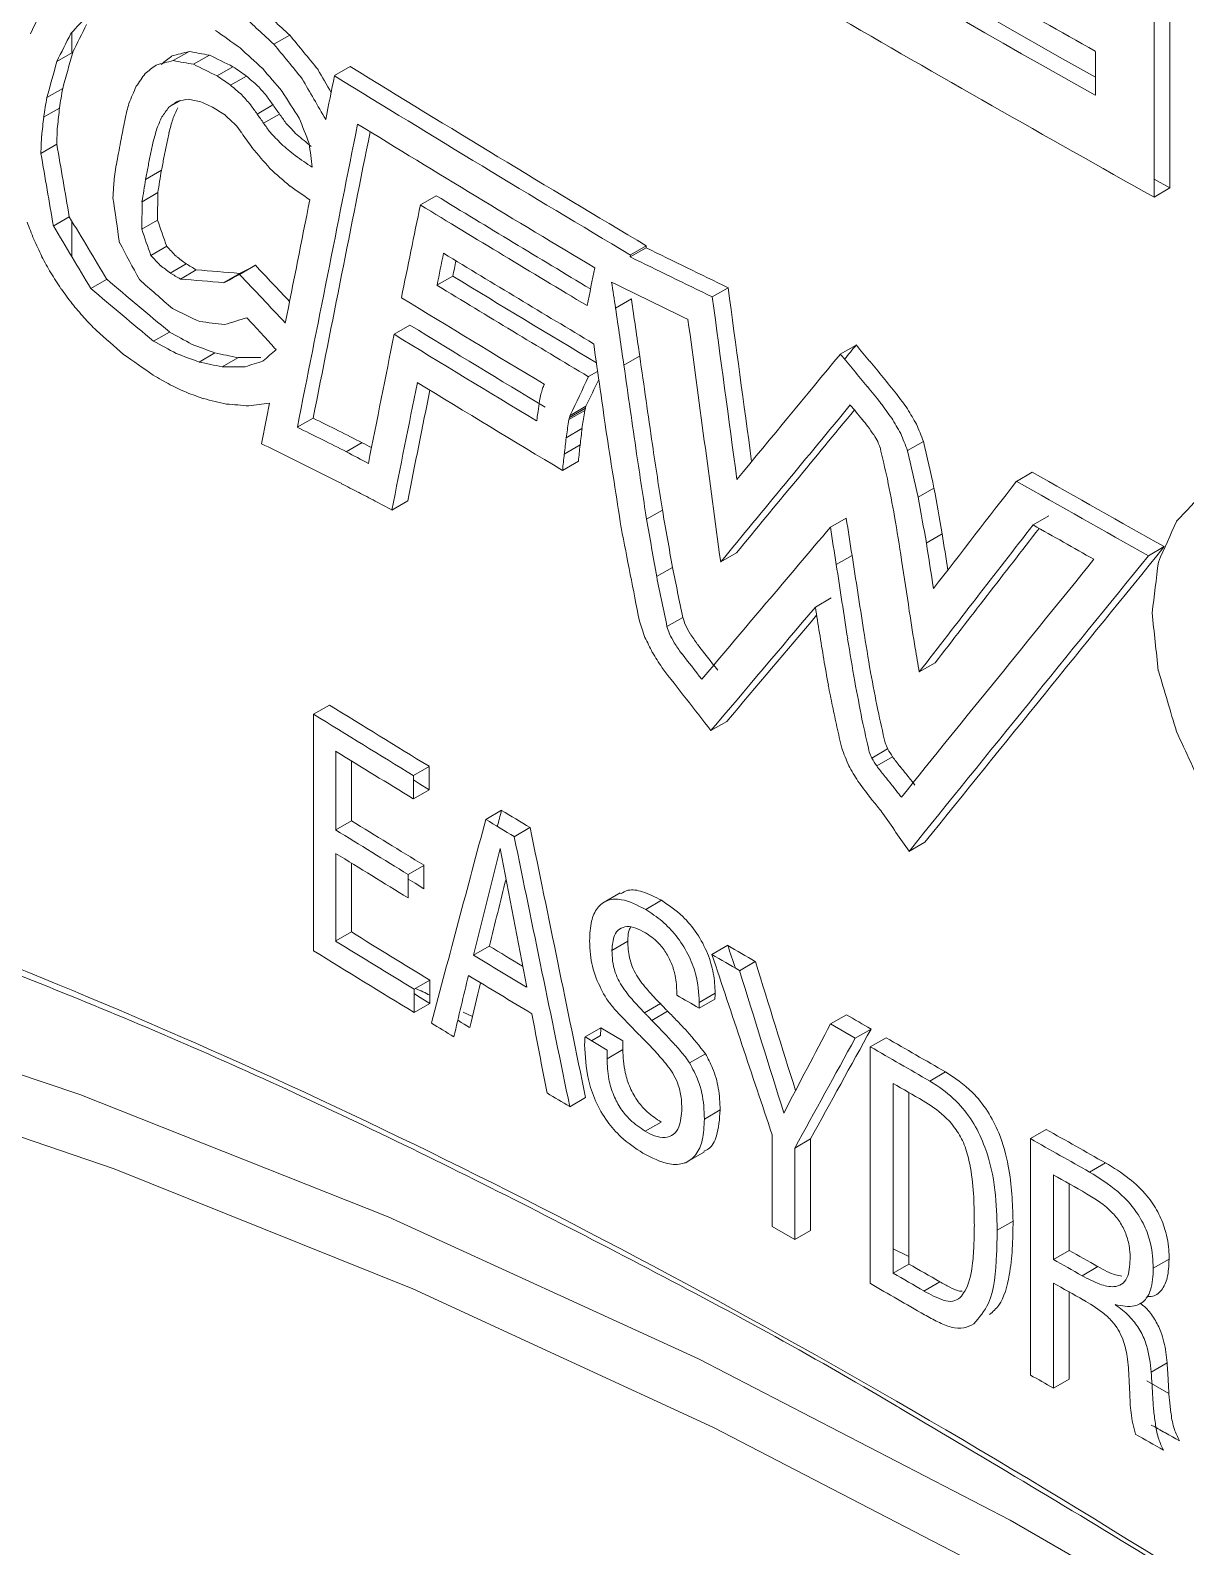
# Model space of a CAD drawing. Header units: millimetres. Extents: x -829 to 2887, y -460 to 1788.
# Drawn here: x 1922.31 to 1930.05, y 430.28 to 440.44 of the extents above; entities that cross this region are included whole.
import ezdxf

# ---------------------------------------------------------------- set-up
doc = ezdxf.new("R2010")
doc.units = ezdxf.units.MM

msp = doc.modelspace()

# ---------------------------------------------------------------- linework, layer by layer
at = {"color": 144, "linetype": 'Continuous', "lineweight": 0}
for p, q in [((1929.94, 442.19), (1929.94, 439.38)), ((1929.834, 439.319), (1929.834, 442.129)), ((1923.94, 440.342), (1924.046, 440.403)), ((1922.486, 440.227), (1922.592, 440.288)), ((1923.266, 440.233), (1923.372, 440.294)), ((1929.441, 440.294), (1929.441, 440.001)), ((1923.65, 440.068), (1923.756, 440.129)), ((1923.235, 439.92), (1923.312, 439.964)), ((1923.828, 439.875), (1923.934, 439.936)), ((1922.398, 439.854), (1922.504, 439.915)), ((1923.871, 439.814), (1923.977, 439.875)), ((1922.38, 439.61), (1922.486, 439.672)), ((1923.081, 439.437), (1923.187, 439.498)), ((1923.057, 439.287), (1923.163, 439.349)), ((1923.163, 439.349), (1923.161, 439.165)), ((1929.834, 439.319), (1929.94, 439.38)), ((1923.057, 439.287), (1923.055, 439.103)), ((1922.463, 439.125), (1922.57, 439.186)), ((1923.055, 439.103), (1923.161, 439.165)), ((1923.116, 438.928), (1923.222, 438.989)), ((1926.326, 438.918), (1926.432, 438.979)), ((1926.328, 438.931), (1926.326, 438.918)), ((1926.328, 438.931), (1926.434, 438.992)), ((1926.434, 438.992), (1926.432, 438.979)), ((1923.246, 438.81), (1923.352, 438.871)), ((1923.71, 438.8), (1923.816, 438.862)), ((1922.714, 438.706), (1922.82, 438.767)), ((1923.604, 438.746), (1923.71, 438.807)), ((1926.876, 438.65), (1926.982, 438.712)), ((1923.134, 438.354), (1923.24, 438.415)), ((1927.733, 438.267), (1927.839, 438.328)), ((1923.439, 438.214), (1923.545, 438.275)), ((1923.593, 438.182), (1923.699, 438.243)), ((1926.283, 438.192), (1926.389, 438.253)), ((1926.047, 438.116), (1926.108, 438.151)), ((1925.924, 437.857), (1926.03, 437.918)), ((1924.097, 437.777), (1924.203, 437.839)), ((1925.702, 437.838), (1925.7, 437.821)), ((1925.916, 437.829), (1925.913, 437.813)), ((1925.916, 437.829), (1926.022, 437.89)), ((1926.022, 437.89), (1926.019, 437.875)), ((1925.897, 437.707), (1926.003, 437.768)), ((1924.425, 437.613), (1924.531, 437.674)), ((1928.184, 437.621), (1928.29, 437.682)), ((1924.73, 437.223), (1924.836, 437.284)), ((1926.435, 437.162), (1926.542, 437.223)), ((1928.309, 437.002), (1928.415, 437.063)), ((1927.705, 436.858), (1927.812, 436.919)), ((1927.566, 436.573), (1927.672, 436.634)), ((1926.572, 436.443), (1926.678, 436.504)), ((1928.262, 436.139), (1928.368, 436.2)), ((1924.206, 435.855), (1924.312, 435.917)), ((1924.206, 435.855), (1924.206, 434.271)), ((1926.867, 435.746), (1926.973, 435.807)), ((1924.354, 435.08), (1924.354, 435.608)), ((1927.944, 435.561), (1928.05, 435.623)), ((1927.977, 435.509), (1928.083, 435.571)), ((1924.46, 435.543), (1924.46, 435.141)), ((1924.874, 435.445), (1924.98, 435.506)), ((1924.98, 435.506), (1924.98, 435.35)), ((1924.874, 435.289), (1924.874, 435.445)), ((1924.874, 435.289), (1924.98, 435.35)), ((1925.359, 435.15), (1925.465, 435.212)), ((1924.354, 435.08), (1924.46, 435.141)), ((1925.549, 435.035), (1925.655, 435.096)), ((1924.354, 434.337), (1924.354, 434.923)), ((1924.46, 434.858), (1924.46, 434.398)), ((1924.839, 434.782), (1924.945, 434.843)), ((1924.839, 434.625), (1924.839, 434.782)), ((1924.945, 434.843), (1924.945, 434.686)), ((1924.354, 434.337), (1924.46, 434.398)), ((1926.873, 434.246), (1926.979, 434.308)), ((1927.058, 434.137), (1927.164, 434.199)), ((1924.879, 434.014), (1924.985, 434.075)), ((1924.985, 434.075), (1924.985, 433.919)), ((1924.879, 433.858), (1924.879, 434.014)), ((1926.638, 433.99), (1926.638, 433.974)), ((1926.787, 433.886), (1926.893, 433.947)), ((1924.879, 433.858), (1924.985, 433.919)), ((1926.422, 433.855), (1926.528, 433.917)), ((1926.471, 433.805), (1926.577, 433.866)), ((1926.024, 433.694), (1926.13, 433.755)), ((1926.13, 433.755), (1926.277, 433.667)), ((1926.024, 433.694), (1926.171, 433.606)), ((1926.277, 433.667), (1926.277, 433.61)), ((1927.934, 433.627), (1928.04, 433.688)), ((1926.171, 433.548), (1926.277, 433.61)), ((1926.171, 433.548), (1926.171, 433.606)), ((1927.934, 433.627), (1927.934, 432.043)), ((1928.087, 432.111), (1928.087, 433.383)), ((1928.193, 433.321), (1928.193, 432.172)), ((1927.276, 433.038), (1927.276, 432.425)), ((1929.006, 433.014), (1929.112, 433.075)), ((1929.006, 433.014), (1929.006, 431.429)), ((1928.784, 432.4), (1928.89, 432.461)), ((1929.16, 432.203), (1929.266, 432.264)), ((1928.087, 432.111), (1928.193, 432.172)), ((1929.352, 432.094), (1929.458, 432.156)), ((1929.829, 432.145), (1929.935, 432.206)), ((1929.815, 431.45), (1929.921, 431.511)), ((1929.16, 431.342), (1929.266, 431.403))]:
    msp.add_line(p, q, dxfattribs=at)
at = {"color": 7, "linetype": 'Continuous', "lineweight": 15}
for p, q in [((1922.588, 440.286), (1922.588, 440.423)), ((1923.402, 440.208), (1923.508, 440.27)), ((1923.56, 440.13), (1923.666, 440.191)), ((1924.345, 440.132), (1924.451, 440.193)), ((1922.42, 439.985), (1922.526, 440.047)), ((1929.94, 439.38), (1929.834, 439.439)), ((1924.921, 439.266), (1925.027, 439.328)), ((1922.588, 438.916), (1922.588, 439.155)), ((1923.314, 438.77), (1923.42, 438.832)), ((1925.032, 438.729), (1925.138, 438.79)), ((1924.745, 438.4), (1924.851, 438.461)), ((1925.92, 437.843), (1926.026, 437.904)), ((1925.873, 437.488), (1925.979, 437.549)), ((1928.912, 437.415), (1929.018, 437.476)), ((1928.254, 437.309), (1928.36, 437.37)), ((1927.667, 437.107), (1927.773, 437.169)), ((1929.024, 437.123), (1929.13, 437.184)), ((1926.932, 436.875), (1927.038, 436.936)), ((1929.797, 436.917), (1929.903, 436.978)), ((1926.503, 436.777), (1926.609, 436.838)), ((1928.193, 434.937), (1928.299, 434.998)), ((1926.258, 434.658), (1926.152, 434.597)), ((1926.43, 434.547), (1926.536, 434.609)), ((1925.276, 434.242), (1925.382, 434.303)), ((1926.204, 434.274), (1926.31, 434.335)), ((1926.789, 433.925), (1926.895, 433.987)), ((1925.208, 433.861), (1925.269, 433.83)), ((1927.667, 433.782), (1927.774, 433.843)), ((1927.667, 433.782), (1927.833, 433.686)), ((1927.833, 433.686), (1927.939, 433.747)), ((1926.066, 433.669), (1926.127, 433.704)), ((1926.724, 433.52), (1926.83, 433.581)), ((1928.332, 433.398), (1928.438, 433.46)), ((1925.921, 433.227), (1926.027, 433.289)), ((1926.427, 433.063), (1926.533, 433.124)), ((1926.823, 433.144), (1926.929, 433.205)), ((1926.691, 432.848), (1926.823, 432.924)), ((1927.428, 432.95), (1927.534, 433.011)), ((1927.428, 432.337), (1927.428, 432.95)), ((1927.534, 433.011), (1927.534, 432.398)), ((1929.16, 432.203), (1929.16, 432.77)), ((1929.266, 432.71), (1929.266, 432.264)), ((1927.276, 432.425), (1927.428, 432.337)), ((1927.428, 432.337), (1927.534, 432.398)), ((1928.087, 432.276), (1928.193, 432.223)), ((1928.293, 431.992), (1928.399, 432.054)), ((1929.16, 431.342), (1929.16, 432.046)), ((1929.266, 431.986), (1929.266, 431.403)), ((1929.786, 431.39), (1929.934, 431.305))]:
    msp.add_line(p, q, dxfattribs=at)
at = {"color": 8, "linetype": 'Continuous', "lineweight": 15}
for p, q in [((1926.228, 438.575), (1926.334, 438.637)), ((1925.884, 437.598), (1925.991, 437.659)), ((1929.403, 432.789), (1929.509, 432.851))]:
    msp.add_line(p, q, dxfattribs=at)
at = {"color": 7, "linetype": 'Continuous', "lineweight": 15, "flags": 128}
for points in [[(1924.98, 435.35), (1924.915, 435.39), (1924.874, 435.415)], [(1918.576, 434.548), (1920.596, 433.996), (1922.641, 433.309), (1924.706, 432.489), (1926.784, 431.538), (1928.871, 430.457), (1930.96, 429.251), (1933.047, 427.923), (1935.125, 426.475), (1937.19, 424.912), (1939.235, 423.237), (1941.256, 421.457)], [(1940.902, 421.353), (1938.943, 423.066), (1936.961, 424.677), (1934.961, 426.183), (1932.948, 427.579), (1930.927, 428.863), (1928.904, 430.031), (1926.884, 431.079), (1924.871, 432.007), (1922.871, 432.81), (1920.889, 433.487), (1918.929, 434.036)], [(1924.985, 433.919), (1924.901, 433.97), (1924.879, 433.984)]]:
    msp.add_lwpolyline(points, dxfattribs=at)
at = {"color": 144, "linetype": 'Continuous', "lineweight": 0, "flags": 128}
for points in [[(1924.945, 434.686), (1924.885, 434.724), (1924.839, 434.751)], [(1925.251, 433.757), (1925.232, 433.768), (1925.214, 433.78), (1925.195, 433.791), (1925.176, 433.803), (1925.171, 433.805)], [(1929.943, 431.024), (1929.896, 431.049), (1929.873, 431.062)]]:
    msp.add_lwpolyline(points, dxfattribs=at)
at = {"color": 7, "linetype": 'Continuous', "lineweight": 15}
for centre, radius, start, end in [((2002.389, 569.684), 148.793, 238.89653, 240.64188), ((2002.453, 569.674), 148.71, 238.89636, 240.59578), ((2002.562, 569.516), 149.133, 238.89789, 240.81238), ((2004.39, 573.492), 152.836, 240.33362, 240.63378), ((2000.261, 563.245), 144.638, 238.34064, 239.25895), ((2000.262, 563.132), 144.434, 238.33973, 239.25933), ((2000.046, 562.662), 144.223, 238.4119, 239.14947), ((2000.506, 563.025), 144.907, 238.60881, 239.08612), ((2000.27, 562.752), 144.659, 238.6089, 239.12571), ((2000.656, 562.92), 145.405, 238.66161, 239.12879), ((2000.238, 562.112), 144.39, 238.65998, 239.10553), ((2000.076, 561.731), 144.283, 238.54924, 238.99355), ((2000.013, 561.24), 143.958, 238.52599, 238.94824), ((2000.04, 561.399), 144.216, 238.5266, 238.97048), ((2000.179, 561.399), 144.483, 238.59929, 239.05005), ((2003.539, 568.806), 151.105, 240.40428, 240.78921), ((2004.361, 570.136), 152.562, 240.40612, 240.78737), ((2003.136, 567.87), 150.291, 240.4539, 240.63233), ((1998.503, 555.903), 141.071, 238.27032, 238.58859), ((1999.534, 557.692), 143.243, 238.27273, 238.58618), ((1999.363, 557.256), 142.915, 238.34153, 238.58628), ((1998.673, 555.608), 141.599, 238.34123, 238.57191), ((1999.718, 557.199), 143.394, 238.34267, 238.57047), ((2001.212, 558.887), 146.249, 238.34446, 238.58599), ((1999.584, 556.19), 143.339, 238.27293, 238.58858), ((1998.915, 555.255), 142.059, 238.3409, 238.58955), ((1999.846, 557.244), 143.841, 238.77364, 238.93961), ((1977.117, 519.562), 99.728, 238.75076, 238.90077), ((1999.55, 556.594), 143.265, 238.75669, 238.95523), ((1995.431, 550.345), 134.723, 239.85465, 239.93592), ((2002.52, 562.574), 148.858, 239.97769, 240.15412), ((2003.093, 563.687), 150.214, 239.97717, 240.152), ((2004.796, 564.856), 153.451, 239.00293, 239.06915), ((2002.655, 562.765), 149.091, 240.44376, 240.61886), ((2005.329, 567.63), 154.748, 240.44827, 240.61698), ((1998.628, 554.492), 141.255, 240.04051, 240.13715), ((2004.34, 564.299), 152.498, 240.04408, 240.13359), ((2001.942, 560.107), 147.911, 239.97672, 240.1385)]:
    msp.add_arc(centre, radius, start, end, dxfattribs=at)
at = {"color": 144, "linetype": 'Continuous', "lineweight": 0}
for centre, radius, start, end in [((2015.003, 583.167), 172.939, 238.8191, 238.89288), ((2004.61, 566.083), 153.049, 238.8143, 238.89767), ((1998.673, 555.451), 141.599, 238.34123, 238.57191), ((1999.608, 557.734), 143.316, 239.50157, 239.58742), ((2009.086, 573.733), 161.806, 239.50647, 239.58251), ((2001.336, 560.257), 146.721, 239.39532, 239.46272), ((1993.771, 546.635), 132.155, 238.6393, 238.71594), ((1997.447, 553.716), 138.892, 240.0408, 240.13643), ((2002.583, 562.606), 149.159, 240.51149, 240.60959), ((2010.198, 575.409), 164.44, 240.5169, 240.59378), ((2001.965, 560.952), 147.908, 240.5126, 240.59807), ((2007.57, 570.719), 159.306, 240.51491, 240.59802), ((2005.671, 566.647), 155.439, 240.44788, 240.51308), ((2011.612, 577.173), 167.42, 240.75325, 240.82748), ((2002.003, 560.115), 147.948, 240.74836, 240.83236)]:
    msp.add_arc(centre, radius, start, end, dxfattribs=at)
at = {"color": 8, "linetype": 'Continuous', "lineweight": 15}
msp.add_arc((1965.284, 481.806), 68.985, 227.9003, 235.71209, dxfattribs=at)
at = {"color": 144, "linetype": 'Continuous', "lineweight": 0}
for centre, major_axis, ratio, start_param, end_param in [((2040.375, 516.418), (150.025, 222.79), 0.235483, 2.070648, 2.071728), ((2040.375, 511.117), (157.765, 134.161), 0.143363, 2.283149, 2.284279), ((2040.481, 515.957), (149.992, 223.109), 0.235564, 2.068568, 2.069444), ((2040.375, 515.896), (149.992, 223.109), 0.235564, 2.068568, 2.069444), ((2040.375, 500.411), (140.158, -105.316), 0.711541, 4.381241, 4.382989), ((2040.481, 500.472), (140.158, -105.316), 0.711541, 4.381241, 4.382989), ((2040.375, 506.367), (158.687, 68.782), 0.128646, 3.827222, 3.828297), ((2040.481, 508.883), (158.776, 107.522), 0.065704, 2.355796, 2.35647), ((2040.481, 506.428), (158.687, 68.782), 0.128646, 3.827222, 3.828297), ((2040.375, 501.4), (156.063, -43.528), 0.690795, 4.078494, 4.079873), ((2040.375, 508.822), (158.776, 107.522), 0.065704, 2.355796, 2.35647), ((2040.481, 498.526), (-114.614, 184.014), 0.598364, 1.515753, 1.516567), ((2040.375, 501.314), (157.245, -34.185), 0.675892, 4.033462, 4.034155), ((2040.481, 501.375), (157.245, -34.185), 0.675892, 4.033462, 4.034155), ((2040.481, 500.281), (146.565, -85.685), 0.717388, 4.285378, 4.28593), ((2040.375, 498.465), (-114.614, 184.014), 0.598364, 1.515753, 1.517211), ((2040.375, 522.796), (135.361, 398.774), 0.208868, 1.850334, 1.85046), ((2040.375, 505.682), (158.579, 62.743), 0.169054, 3.817494, 3.81815), ((2040.375, 503.991), (158.379, 37.22), 0.356514, 3.801351, 3.802138), ((2040.375, 502.813), (158.73, 16.186), 0.496797, 3.835109, 3.835827), ((2040.375, 500.22), (146.565, -85.685), 0.717388, 4.285378, 4.28593), ((2040.375, 499.082), (-128.812, 136.718), 0.680953, 1.373051, 1.373457), ((2040.481, 499.143), (-128.812, 136.718), 0.680953, 1.373051, 1.373457), ((2040.375, 498.79), (-120.28, 162.432), 0.639577, 1.461574, 1.462627), ((2040.375, 556.404), (120.597, 1015.206), 0.101968, 1.697958, 1.698082), ((2040.481, 556.466), (120.597, 1015.206), 0.101968, 1.697958, 1.698082), ((2040.375, 527.252), (130.63, 495.311), 0.182773, 1.796047, 1.796223), ((2040.375, 515.611), (146.639, 256.304), 0.239147, 2.00397, 2.004282), ((2040.375, 511.428), (155.601, 164.927), 0.196291, 2.19434, 2.194765), ((2040.481, 521.795), (135.651, 393.924), 0.210236, 1.852092, 1.852322), ((2040.481, 515.672), (146.639, 256.304), 0.239147, 2.00397, 2.004282), ((2040.375, 500.794), (155.641, -46.34), 0.694525, 4.091157, 4.091847), ((2040.481, 499.073), (-127.822, 139.5), 0.677086, 1.384416, 1.384813), ((2040.375, 652.192), (115.049, 2884.544), 0.038014, 1.646035, 1.646076), ((2040.481, 652.254), (115.049, 2884.544), 0.038014, 1.646035, 1.646076), ((2040.375, 529.795), (128.639, 550.27), 0.169621, 1.774564, 1.774789), ((2040.375, 521.734), (135.651, 393.924), 0.210236, 1.852092, 1.852322), ((2040.481, 527.431), (129.664, 520.565), 0.176554, 1.783819, 1.783982), ((2040.375, 498.804), (-128.737, 136.927), 0.680669, 1.372973, 1.373295), ((2040.375, 498.78), (-128.404, 137.86), 0.679386, 1.37686, 1.377181), ((2040.375, 499.011), (-127.822, 139.5), 0.677086, 1.384416, 1.384813), ((2040.375, 500.473), (150.698, -70.674), 0.714511, 4.213347, 4.214036), ((2040.481, 500.534), (150.698, -70.674), 0.714511, 4.213347, 4.214036), ((2040.481, 501.386), (157.722, -29.384), 0.666577, 4.014257, 4.015125), ((2040.375, 531.181), (127.716, 580.085), 0.163073, 1.764965, 1.765232), ((2040.375, 527.37), (129.664, 520.565), 0.176554, 1.783819, 1.783982), ((2040.481, 528.585), (128.765, 546.443), 0.170491, 1.774265, 1.774421), ((2040.375, 498.751), (-128.014, 138.957), 0.677853, 1.381333, 1.381653), ((2040.375, 501.324), (157.722, -29.384), 0.666577, 4.014257, 4.015125), ((2040.375, 474.996), (-105.597, 856.791), 0.138636, 1.594939, 1.595125), ((2040.375, 540.556), (123.386, 780.865), 0.128293, 1.720773, 1.720933), ((2040.375, 529.518), (128.059, 568.64), 0.165538, 1.766881, 1.767032), ((2040.375, 528.524), (128.765, 546.443), 0.170491, 1.774265, 1.774421), ((2040.481, 529.579), (128.059, 568.64), 0.165538, 1.766881, 1.767032), ((2040.375, 501.871), (158.851, -8.416), 0.609479, 3.923853, 3.924901), ((2040.375, 500.947), (157.073, -35.732), 0.678643, 4.043179, 4.044414), ((2040.375, 587.664), (116.811, 1788.466), 0.06026, 1.657721, 1.657774), ((2040.375, 501.612), (158.828, -9.458), 0.61305, 3.92773, 3.92896), ((2040.375, 470.205), (-104.778, 728.292), 0.16409, 1.589609, 1.590023), ((2040.375, 489.571), (-103.922, 279.719), 0.429896, 1.591365, 1.591781), ((2040.375, 495.073), (-117.562, 172.056), 0.621621, 1.473098, 1.475449), ((2040.481, 495.134), (-117.562, 172.056), 0.621621, 1.473098, 1.475449), ((2040.375, 492.131), (-107.394, 228.819), 0.512019, 1.562534, 1.563032), ((2040.375, 494.698), (-111.905, 197.21), 0.572277, 1.528696, 1.529937), ((2040.375, 493.983), (-113.438, 189.417), 0.587691, 1.510143, 1.510715), ((2040.375, 498.828), (150.951, -69.651), 0.71407, 4.200886, 4.201475), ((2040.481, 498.889), (150.951, -69.651), 0.71407, 4.200886, 4.201475), ((2040.481, 500.305), (158.61, -15.988), 0.633547, 3.946973, 3.947596), ((2040.375, 500.244), (158.61, -15.988), 0.633547, 3.946973, 3.947596), ((2040.481, 505.951), (158.921, 87.071), 0.022904, 3.874595, 3.875579), ((2040.375, 505.889), (158.921, 87.071), 0.022904, 3.874595, 3.875579), ((2040.481, 495.355), (-105.421, 827.162), 0.143791, 1.620993, 1.622405), ((2040.375, 496.482), (133.615, -123.499), 0.696872, 4.449202, 4.449897), ((2040.375, 495.293), (-105.421, 827.162), 0.143791, 1.620993, 1.622475), ((2040.375, 497.352), (144.431, -92.569), 0.716547, 4.308191, 4.308935), ((2040.375, 501.301), (158.745, 15.454), 0.500997, 3.83522, 3.836921), ((2040.375, 504.714), (158.744, 72.095), 0.107573, 3.838377, 3.839756), ((2040.375, 499.111), (151.242, -68.456), 0.713514, 4.200955, 4.201429), ((2040.375, 498.907), (157.315, -33.536), 0.674704, 4.022057, 4.023758), ((2040.481, 500.764), (158.86, 9.036), 0.535521, 3.852319, 3.853737), ((2040.375, 502.864), (158.361, 42.688), 0.315851, 3.800718, 3.802257), ((2040.375, 500.703), (158.86, 9.036), 0.535521, 3.852319, 3.853737), ((2040.481, 501.541), (158.565, 24.17), 0.447697, 3.816053, 3.817476), ((2040.375, 498.811), (147.166, -83.661), 0.717382, 4.276882, 4.277619), ((2040.375, 489.917), (-105.109, 777.58), 0.153314, 1.616444, 1.617236), ((2040.481, 502.895), (137.02, -114.149), 0.705501, 4.456043, 4.456848), ((2040.375, 501.48), (158.565, 24.17), 0.447697, 3.816053, 3.817476), ((2040.481, 503.192), (158.411, 51.433), 0.25038, 3.805925, 3.807357), ((2040.375, 504.433), (158.756, 72.83), 0.103011, 3.841251, 3.842367), ((2040.375, 506.696), (158.553, 116.083), 0.09473, 2.32355, 2.324351), ((2040.481, 491.35), (-105.067, 771.126), 0.154645, 1.618624, 1.619394), ((2040.375, 502.834), (137.02, -114.149), 0.705501, 4.456043, 4.456848), ((2040.481, 502.894), (136.661, -115.141), 0.704693, 4.461284, 4.462088), ((2040.375, 500.363), (158.892, 6.66), 0.54727, 3.859824, 3.860881), ((2040.375, 503.13), (158.411, 51.433), 0.25038, 3.805925, 3.807357), ((2040.375, 507.043), (148.387, 238.852), 0.238357, 2.007295, 2.008415), ((2040.375, 491.289), (-105.067, 771.126), 0.154645, 1.618624, 1.619394), ((2040.375, 502.833), (136.661, -115.141), 0.704693, 4.461284, 4.462088), ((2040.481, 502.892), (135.006, -119.695), 0.700655, 4.482157, 4.482953), ((2040.375, 500.813), (158.733, 16.027), 0.497716, 3.833604, 3.834637), ((2040.375, 501.251), (158.563, 24.283), 0.446958, 3.816505, 3.817538), ((2040.375, 514.479), (127.893, 574.116), 0.164352, 1.740912, 1.740992), ((2040.375, 508.236), (145.398, 269.048), 0.238548, 1.960649, 1.960759), ((2040.481, 507.104), (148.387, 238.852), 0.238357, 2.007639, 2.008415), ((2040.375, 502.831), (135.006, -119.695), 0.700655, 4.482157, 4.482953), ((2040.481, 502.894), (-127, 141.836), 0.673709, 1.430543, 1.431202), ((2040.375, 501.857), (158.399, 34.782), 0.374319, 3.80387, 3.805308), ((2040.375, 502.51), (158.367, 45.543), 0.294425, 3.802849, 3.804231), ((2040.375, 503.416), (158.539, 60.404), 0.185345, 3.8182, 3.819475), ((2040.375, 502.572), (136.564, -115.411), 0.704469, 4.462276, 4.462626), ((2040.375, 502.832), (-127, 141.836), 0.673709, 1.430543, 1.431202), ((2040.481, 502.924), (-112.825, 192.416), 0.581756, 1.567614, 1.568149), ((2040.481, 500.856), (158.796, 12.833), 0.515593, 3.85006, 3.851627), ((2040.375, 518.478), (123.576, 768.986), 0.129969, 1.696657, 1.696715), ((2040.375, 516.46), (124.055, 740.672), 0.134133, 1.699615, 1.699759), ((2040.481, 516.521), (124.055, 740.672), 0.134133, 1.699615, 1.699759), ((2040.375, 502.569), (135.352, -118.746), 0.701541, 4.47735, 4.477701), ((2040.375, 502.566), (133.464, -123.911), 0.696441, 4.499958, 4.500307), ((2040.375, 502.863), (-112.825, 192.416), 0.581756, 1.567614, 1.568149), ((2040.481, 503.041), (-103.676, 286.37), 0.420653, 1.646848, 1.647256), ((2040.375, 500.795), (158.796, 12.833), 0.515593, 3.85006, 3.851627), ((2040.375, 500.74), (158.822, 11.38), 0.523387, 3.855785, 3.857244), ((2040.481, 500.801), (158.822, 11.38), 0.523387, 3.855785, 3.857244), ((2040.375, 491.004), (-104.658, 711.327), 0.16815, 1.621013, 1.621884), ((2040.375, 502.557), (-126.14, 144.308), 0.670012, 1.438725, 1.439077), ((2040.375, 502.979), (-103.676, 286.37), 0.420653, 1.646848, 1.647256), ((2040.375, 491.939), (-104.766, 726.577), 0.164492, 1.621919, 1.622523), ((2040.481, 492), (-104.766, 726.577), 0.164492, 1.621919, 1.622523), ((2040.375, 502.539), (-103.506, 291.565), 0.41366, 1.646893, 1.647023), ((2040.375, 500.531), (158.812, 11.927), 0.520478, 3.853715, 3.855369), ((2040.375, 500.473), (158.84, 10.326), 0.528914, 3.860068, 3.861097), ((2040.375, 502.604), (-103.735, 589.777), 0.204164, 1.645561, 1.645991), ((2040.375, 500.441), (158.854, 9.394), 0.533703, 3.863915, 3.864945), ((2040.375, 500.429), (158.86, 9.024), 0.535582, 3.866082, 3.867113), ((2040.375, 502.71), (-104.593, 702.225), 0.170411, 1.638845, 1.639261), ((2040.375, 497.514), (146.093, 261.863), 0.238992, 1.933893, 1.934951), ((2040.375, 503.929), (-104.784, 729.191), 0.16388, 1.639138, 1.639558), ((2040.481, 503.99), (-104.784, 729.191), 0.16388, 1.639138, 1.639471), ((2040.481, 499.93), (-104.821, 734.554), 0.162639, 1.633455, 1.633796), ((2040.375, 502.774), (-104.925, 749.775), 0.159216, 1.636485, 1.636942), ((2040.375, 499.868), (-104.821, 734.554), 0.162639, 1.633455, 1.633796), ((2040.375, 499.876), (-104.799, 731.315), 0.163386, 1.633983, 1.634325), ((2040.481, 499.937), (-104.799, 731.315), 0.163386, 1.633983, 1.634325), ((2040.375, 496.692), (-102.74, 328.113), 0.369571, 1.638909, 1.639246), ((2040.481, 497.242), (-102.724, 329.455), 0.36811, 1.640718, 1.640866), ((2040.375, 498.737), (-104.701, 717.378), 0.16668, 1.633213, 1.633456), ((2040.375, 502.712), (-104.69, 715.742), 0.167075, 1.638912, 1.639262), ((2040.375, 497.181), (-102.724, 329.455), 0.36811, 1.640718, 1.640866), ((2040.375, 498.614), (-109.375, 212.765), 0.54197, 1.58465, 1.584937), ((2040.481, 498.675), (-109.375, 212.765), 0.54197, 1.58465, 1.584937), ((2040.481, 499.315), (-123.827, 151.153), 0.659157, 1.450674, 1.451113), ((2040.375, 498.85), (-104.473, 685.724), 0.174664, 1.635359, 1.635614), ((2040.481, 500.042), (-104.395, 675.09), 0.177517, 1.637699, 1.638121), ((2040.375, 498.103), (-107.712, 225.912), 0.517316, 1.597499, 1.597947), ((2040.375, 499.253), (-123.827, 151.153), 0.659157, 1.450674, 1.451113), ((2040.481, 499.524), (133.055, -125.029), 0.695248, 4.493853, 4.495078), ((2040.375, 499.981), (-104.395, 675.09), 0.177517, 1.637699, 1.638121), ((2040.375, 502.582), (-104.248, 655.5), 0.183017, 1.64295, 1.643193), ((2040.375, 498.758), (-117.578, 171.994), 0.62174, 1.509833, 1.510407), ((2040.375, 499.463), (133.055, -125.029), 0.695248, 4.493853, 4.495078), ((2040.375, 499.012), (-104.104, 636.674), 0.188625, 1.638695, 1.638972), ((2040.375, 499.192), (132.724, -125.935), 0.694258, 4.496468, 4.499429), ((2040.375, 500.111), (-103.701, 585.472), 0.205716, 1.643897, 1.64433), ((2040.481, 500.172), (-103.701, 585.472), 0.205716, 1.643897, 1.64433), ((2040.375, 507.387), (-102.448, 389.97), 0.311584, 1.672218, 1.673276), ((2040.375, 499.204), (-103.605, 573.413), 0.210187, 1.64312, 1.643365), ((2040.375, 499.315), (-103.287, 533.57), 0.226392, 1.645999, 1.646264), ((2040.481, 500.251), (-103.088, 508.066), 0.238091, 1.649408, 1.649845), ((2040.375, 500.189), (-103.088, 508.066), 0.238091, 1.649408, 1.649845), ((2040.481, 500.383), (-104.008, 277.613), 0.43289, 1.642219, 1.642367), ((2040.375, 499.881), (-103.725, 284.977), 0.422562, 1.642921, 1.643341), ((2040.375, 500.322), (-104.008, 277.613), 0.43289, 1.642219, 1.642367), ((2040.481, 500.428), (-130.267, 132.679), 0.686259, 1.395299, 1.395735), ((2040.375, 500.046), (-113.6, 188.642), 0.589224, 1.558099, 1.558648), ((2040.375, 500.367), (-130.267, 132.679), 0.686259, 1.395299, 1.395735), ((2040.481, 500.426), (134.321, -121.569), 0.698838, 4.491262, 4.491816), ((2040.375, 500.096), (-128.379, 137.93), 0.679289, 1.414607, 1.415289), ((2040.375, 500.365), (134.321, -121.569), 0.698838, 4.491262, 4.491816), ((2040.375, 500.368), (132.065, -127.738), 0.692228, 4.517844, 4.518185), ((2040.481, 500.43), (132.065, -127.738), 0.692228, 4.517844, 4.518185), ((2040.375, 500.102), (134.653, -120.662), 0.699729, 4.486472, 4.486743), ((2040.375, 500.102), (133.85, -122.857), 0.697537, 4.496177, 4.496448), ((2040.375, 500.379), (-127.1, 141.549), 0.67413, 1.430586, 1.43072), ((2040.375, 500.102), (132.355, -126.943), 0.693133, 4.513662, 4.513932), ((2040.375, 510.489), (131.738, 469.108), 0.189529, 1.787292, 1.788178), ((2040.481, 510.55), (131.738, 469.108), 0.189529, 1.787529, 1.788178)]:
    msp.add_ellipse(centre, major_axis=major_axis, ratio=ratio, start_param=start_param, end_param=end_param, dxfattribs=at)
at = {"color": 7, "linetype": 'Continuous', "lineweight": 15}
for centre, major_axis, ratio, start_param, end_param in [((2040.481, 501.665), (155.868, -44.853), 0.692594, 4.085041, 4.086977), ((2040.375, 502.258), (158.791, -10.878), 0.617783, 3.928922, 3.930452), ((2040.375, 501.604), (155.868, -44.853), 0.692594, 4.085041, 4.086977), ((2040.481, 524.771), (135.521, 396.084), 0.209626, 1.856786, 1.857409), ((2040.375, 504.344), (158.368, 38.982), 0.343501, 3.799649, 3.800919), ((2040.481, 504.405), (158.368, 38.982), 0.343501, 3.799649, 3.800919), ((2040.481, 502.968), (158.785, 13.418), 0.512392, 3.841996, 3.843461), ((2040.375, 524.71), (135.521, 396.084), 0.209626, 1.856786, 1.857409), ((2040.375, 511.934), (155.504, 166.081), 0.197713, 2.192831, 2.193393), ((2040.375, 502.906), (158.785, 13.418), 0.512392, 3.841996, 3.843461), ((2040.375, 502.054), (158.857, -8.091), 0.608346, 3.917707, 3.918542), ((2040.481, 502.115), (158.857, -8.091), 0.608346, 3.917707, 3.918542), ((2040.375, 500.371), (143.709, -94.803), 0.715991, 4.330802, 4.332029), ((2040.375, 523.062), (128.592, 551.707), 0.169296, 1.761006, 1.761544), ((2040.481, 537.301), (126.101, 641.044), 0.150908, 1.752706, 1.752913), ((2040.375, 516.651), (145.711, 265.804), 0.238781, 1.990697, 1.991147), ((2040.375, 537.24), (126.101, 641.044), 0.150908, 1.752706, 1.752913), ((2040.375, 508.03), (158.893, 99.866), 0.035928, 2.376326, 2.376891), ((2040.481, 499.11), (-128.35, 138.012), 0.679176, 1.378401, 1.378802), ((2040.375, 502.106), (158.933, -0.232), 0.578257, 3.887287, 3.888086), ((2040.375, 499.049), (-128.35, 138.012), 0.679176, 1.378401, 1.378802), ((2040.375, 495.155), (-104.124, 274.882), 0.436824, 1.606649, 1.607269), ((2040.375, 521.953), (128.598, 551.533), 0.169335, 1.759638, 1.763358), ((2040.481, 522.014), (128.598, 551.533), 0.169335, 1.759844, 1.763358), ((2040.481, 472.853), (-103.973, 619.902), 0.193911, 1.591807, 1.592591), ((2040.375, 499.725), (143.15, -96.51), 0.715474, 4.338334, 4.339446), ((2040.375, 472.791), (-103.973, 619.902), 0.193911, 1.591807, 1.592591), ((2040.375, 534.158), (125.397, 672.029), 0.145307, 1.739269, 1.739494), ((2040.481, 534.219), (125.397, 672.029), 0.145307, 1.739269, 1.739494), ((2040.375, 523.058), (128.596, 551.586), 0.169323, 1.762572, 1.764083), ((2040.375, 518.975), (128.995, 539.572), 0.17207, 1.760051, 1.761214), ((2040.481, 490.283), (-103.061, 308.899), 0.391679, 1.60569, 1.606262), ((2040.375, 490.222), (-103.061, 308.899), 0.391679, 1.60569, 1.606262), ((2040.375, 517.889), (128.999, 539.473), 0.172093, 1.758665, 1.759067), ((2040.375, 502.092), (158.934, -0.007), 0.577316, 3.900724, 3.90987), ((2040.375, 502.993), (158.822, 11.373), 0.523425, 3.87459, 3.879546), ((2040.481, 503.055), (158.822, 11.373), 0.523425, 3.87459, 3.879546), ((2040.375, 495.382), (-122.368, 155.655), 0.651569, 1.426811, 1.427449), ((2040.375, 501.006), (158.916, 4.273), 0.558513, 3.868803, 3.86943), ((2040.481, 501.068), (158.916, 4.273), 0.558513, 3.868803, 3.86943), ((2040.481, 503.376), (158.366, 45.422), 0.295336, 3.799941, 3.802638), ((2040.481, 499.327), (150.198, -72.651), 0.715272, 4.221212, 4.223328), ((2040.481, 517.95), (128.999, 539.473), 0.172093, 1.758874, 1.759067), ((2040.375, 513.164), (128.434, 556.636), 0.168188, 1.743396, 1.743855), ((2040.481, 499.385), (157.832, -28.135), 0.663952, 3.996661, 4.000578), ((2040.375, 499.462), (157.172, -34.85), 0.67709, 4.030906, 4.032974), ((2040.375, 503.314), (158.366, 45.422), 0.295336, 3.799941, 3.802638), ((2040.375, 499.266), (150.198, -72.651), 0.715272, 4.221212, 4.224045), ((2040.375, 502.764), (158.822, 11.384), 0.523369, 3.873437, 3.878053), ((2040.375, 491.79), (-104.853, 739.284), 0.16156, 1.619675, 1.61991), ((2040.375, 499.323), (157.832, -28.135), 0.663952, 3.996661, 4.000578), ((2040.481, 491.48), (-105.011, 762.651), 0.156428, 1.618589, 1.619093), ((2040.375, 498.065), (152.143, -64.607), 0.711415, 4.171796, 4.172585), ((2040.375, 491.419), (-105.011, 762.651), 0.156428, 1.618589, 1.619093), ((2040.375, 498.931), (148.911, -77.51), 0.716642, 4.24608, 4.246686), ((2040.375, 493.935), (-105.421, 827.192), 0.143786, 1.619529, 1.621498), ((2040.375, 519.297), (128.624, 550.722), 0.169518, 1.757677, 1.759264), ((2040.481, 503.518), (156.896, 148.1), 0.171268, 2.198218, 2.198916), ((2040.375, 499.744), (158.853, -8.327), 0.609169, 3.912825, 3.914679), ((2040.375, 502.227), (158.381, 36.916), 0.358749, 3.802188, 3.803616), ((2040.481, 502.288), (158.381, 36.916), 0.358749, 3.802188, 3.803616), ((2040.375, 503.457), (156.896, 148.1), 0.171268, 2.198218, 2.204414), ((2040.375, 518.196), (128.624, 550.747), 0.169513, 1.756241, 1.757807), ((2040.481, 518.257), (128.624, 550.747), 0.169513, 1.756447, 1.757807), ((2040.375, 510.909), (135.308, 399.661), 0.208617, 1.824207, 1.824301), ((2040.375, 523.056), (128.598, 551.525), 0.169337, 1.765089, 1.765588), ((2040.375, 517.787), (124.149, 735.417), 0.134933, 1.702312, 1.702409), ((2040.481, 511.203), (132.29, 457.017), 0.192743, 1.78736, 1.787392), ((2040.481, 509.471), (137.539, 364.576), 0.218453, 1.849892, 1.849931), ((2040.375, 503.036), (156.897, 148.097), 0.171263, 2.197633, 2.205398), ((2040.375, 511.142), (132.29, 457.017), 0.192743, 1.78736, 1.787392), ((2040.375, 509.41), (137.539, 364.576), 0.218453, 1.849892, 1.849931), ((2040.481, 503.097), (156.897, 148.097), 0.171263, 2.198331, 2.205398), ((2040.375, 520.681), (121.078, 964.467), 0.106749, 1.670327, 1.67044), ((2040.481, 520.743), (121.078, 964.467), 0.106749, 1.670327, 1.67044), ((2040.375, 502.546), (-113.043, 191.332), 0.583901, 1.564595, 1.564835), ((2040.375, 500.588), (158.785, 13.383), 0.512584, 3.8463, 3.847954), ((2040.375, 500.68), (158.85, 9.681), 0.53224, 3.862304, 3.863656), ((2040.481, 500.741), (158.85, 9.681), 0.53224, 3.862304, 3.862875), ((2040.375, 522.949), (120.022, 1084.057), 0.096107, 1.660247, 1.660348), ((2040.481, 523.01), (120.022, 1084.057), 0.096107, 1.660247, 1.660348), ((2040.375, 502.552), (-102.925, 486.234), 0.249066, 1.651827, 1.652269), ((2040.375, 503.348), (-103.044, 502.248), 0.240923, 1.65249, 1.653115), ((2040.481, 503.409), (-103.044, 502.248), 0.240923, 1.65249, 1.653115), ((2040.375, 500.575), (158.791, 13.069), 0.514303, 3.848825, 3.850478), ((2040.375, 501.102), (156.253, 156.84), 0.185314, 2.16413, 2.169045), ((2040.375, 503.642), (-104.034, 627.664), 0.191429, 1.644904, 1.645396), ((2040.481, 503.703), (-104.034, 627.664), 0.191429, 1.644904, 1.645396), ((2040.375, 499.924), (157.794, 133.634), 0.14216, 2.217132, 2.218805), ((2040.481, 493.316), (-104.072, 632.562), 0.189895, 1.628312, 1.628924), ((2040.375, 493.2), (-103.578, 570.037), 0.211472, 1.630882, 1.631985), ((2040.375, 493.254), (-104.072, 632.562), 0.189895, 1.628312, 1.628924), ((2040.375, 502.368), (157.099, 145.128), 0.165921, 2.206996, 2.214712), ((2040.375, 499.891), (-104.761, 725.845), 0.164664, 1.633615, 1.633961), ((2040.481, 499.952), (-104.761, 725.845), 0.164664, 1.633615, 1.633961), ((2040.375, 500.666), (156.253, 156.843), 0.185319, 2.163137, 2.169877), ((2040.481, 500.727), (156.253, 156.843), 0.185319, 2.163714, 2.169877), ((2040.375, 499.991), (156.674, 151.228), 0.176574, 2.174653, 2.186049), ((2040.375, 499.565), (156.674, 151.228), 0.176575, 2.171446, 2.185592), ((2040.481, 499.626), (156.674, 151.228), 0.176575, 2.171446, 2.185592), ((2040.481, 494.564), (-103.332, 539.293), 0.223918, 1.635066, 1.635688), ((2040.375, 486.518), (121.501, 924.135), 0.110868, 1.63911, 1.639479), ((2040.375, 494.503), (-103.332, 539.293), 0.223918, 1.635066, 1.635688), ((2040.375, 501.952), (157.098, 145.142), 0.165947, 2.207856, 2.214122), ((2040.481, 502.013), (157.098, 145.142), 0.165947, 2.208728, 2.214122), ((2040.375, 518.383), (-106.591, 1053.64), 0.111889, 1.637233, 1.637602), ((2040.375, 499.41), (-102.998, 496.075), 0.244001, 1.648655, 1.648942), ((2040.375, 504.978), (-105.38, 252.187), 0.471772, 1.648889, 1.650562), ((2040.375, 500.363), (-116.966, 174.324), 0.617271, 1.528715, 1.529008), ((2040.481, 500.424), (-116.966, 174.324), 0.617271, 1.528715, 1.529008), ((2040.481, 509.821), (134.407, 415.423), 0.204182, 1.816943, 1.817207), ((2040.375, 500.107), (-121.858, 157.269), 0.648771, 1.482711, 1.48426), ((2040.375, 509.76), (134.407, 415.423), 0.204182, 1.816943, 1.820272), ((2040.481, 488.223), (-103.318, 537.45), 0.224709, 1.626545, 1.629923), ((2040.375, 509.898), (132.844, 445.419), 0.195879, 1.797912, 1.799537), ((2040.375, 486.757), (-103.619, 575.184), 0.209518, 1.623186, 1.624809), ((2040.375, 488.162), (-103.318, 537.45), 0.224709, 1.626545, 1.629923), ((2040.481, 509.959), (132.844, 445.419), 0.195879, 1.798519, 1.799537), ((2040.375, 495.785), (-102.634, 337.629), 0.359422, 1.644163, 1.647781), ((2040.481, 495.846), (-102.634, 337.629), 0.359422, 1.644163, 1.644624), ((2040.481, 496.083), (-102.475, 362.686), 0.33496, 1.647132, 1.649541), ((2040.375, 496.022), (-102.475, 362.686), 0.33496, 1.647132, 1.649788), ((2040.375, 486.754), (-103.62, 575.35), 0.209456, 1.625109, 1.626034), ((2040.375, 499.277), (150.237, 220.718), 0.23493, 2.026741, 2.029539), ((2040.481, 498.912), (151.246, 210.825), 0.231624, 2.04531, 2.048927), ((2040.375, 498.851), (151.246, 210.825), 0.231624, 2.04531, 2.048927)]:
    msp.add_ellipse(centre, major_axis=major_axis, ratio=ratio, start_param=start_param, end_param=end_param, dxfattribs=at)
for points, knots in [([(1926.261, 434.652), (1926.278, 434.662), (1926.318, 434.686), (1926.416, 434.671), (1926.493, 434.631), (1926.536, 434.609)], [0, 0, 0, 0, 0.230379, 0.573028, 1, 1, 1, 1]), ([(1926.43, 434.547), (1926.375, 434.576), (1926.284, 434.622), (1926.173, 434.616), (1926.103, 434.564), (1926.06, 434.468), (1926.056, 434.384), (1926.054, 434.338)], [0, 0, 0, 0, 0.273445, 0.450223, 0.62741, 0.801125, 1, 1, 1, 1]), ([(1926.789, 433.925), (1926.785, 433.988), (1926.779, 434.092), (1926.716, 434.251), (1926.637, 434.374), (1926.537, 434.477), (1926.467, 434.523), (1926.43, 434.547)], [0, 0, 0, 0, 0.270808, 0.448455, 0.626236, 0.804099, 1, 1, 1, 1]), ([(1926.536, 434.609), (1926.584, 434.576), (1926.668, 434.52), (1926.776, 434.391), (1926.848, 434.256), (1926.889, 434.115), (1926.893, 434.031), (1926.895, 433.987)], [0, 0, 0, 0, 0.253394, 0.440894, 0.628724, 0.805707, 1, 1, 1, 1]), ([(1926.204, 434.274), (1926.207, 434.31), (1926.211, 434.37), (1926.252, 434.421), (1926.303, 434.437), (1926.363, 434.427), (1926.406, 434.404), (1926.428, 434.392)], [0, 0, 0, 0, 0.274263, 0.454625, 0.634828, 0.815632, 1, 1, 1, 1]), ([(1926.328, 434.429), (1926.324, 434.42), (1926.311, 434.395), (1926.311, 434.359), (1926.31, 434.335)], [0, 0, 0, 0, 0.341426, 1, 1, 1, 1]), ([(1926.428, 434.392), (1926.457, 434.372), (1926.506, 434.339), (1926.567, 434.262), (1926.606, 434.184), (1926.634, 434.09), (1926.637, 434.028), (1926.638, 433.99)], [0, 0, 0, 0, 0.242848, 0.406944, 0.571204, 0.742794, 1, 1, 1, 1]), ([(1926.054, 434.338), (1926.055, 434.308), (1926.058, 434.229), (1926.089, 434.092), (1926.142, 433.995), (1926.167, 433.949)], [0, 0, 0, 0, 0.252171, 0.647998, 1, 1, 1, 1]), ([(1926.422, 433.855), (1926.394, 433.885), (1926.338, 433.944), (1926.266, 434.034), (1926.223, 434.126), (1926.206, 434.204), (1926.205, 434.25), (1926.204, 434.274)], [0, 0, 0, 0, 0.253192, 0.507968, 0.673372, 0.837512, 1, 1, 1, 1]), ([(1926.31, 434.335), (1926.311, 434.299), (1926.313, 434.263), (1926.326, 434.205), (1926.332, 434.185), (1926.348, 434.146), (1926.358, 434.126), (1926.391, 434.071), (1926.418, 434.038), (1926.472, 433.975), (1926.5, 433.946), (1926.528, 433.917)], [0, 0, 0, 0, 0.25, 0.25, 0.375, 0.375, 0.5, 0.5, 0.75, 0.75, 1, 1, 1, 1]), ([(1924.887, 434.019), (1924.904, 434.012), (1924.936, 433.999), (1924.969, 433.981), (1924.985, 433.973)], [0, 0, 0, 0, 0.534738, 1, 1, 1, 1]), ([(1926.895, 433.987), (1926.895, 433.983), (1926.895, 433.977), (1926.894, 433.964), (1926.893, 433.954), (1926.893, 433.947)], [0, 0, 0, 0, 0.250325, 0.500329, 1, 1, 1, 1]), ([(1926.577, 433.866), (1926.599, 433.844), (1926.643, 433.799), (1926.73, 433.708), (1926.79, 433.632), (1926.83, 433.581)], [0, 0, 0, 0, 0.251062, 0.50217, 1, 1, 1, 1]), ([(1926.787, 433.886), (1926.787, 433.889), (1926.787, 433.896), (1926.788, 433.909), (1926.789, 433.919), (1926.789, 433.925)], [0, 0, 0, 0, 0.250053, 0.50036, 1, 1, 1, 1]), ([(1926.127, 433.704), (1926.127, 433.708), (1926.127, 433.717), (1926.129, 433.734), (1926.129, 433.747), (1926.13, 433.755)], [0, 0, 0, 0, 0.250203, 0.500431, 1, 1, 1, 1]), ([(1926.724, 433.52), (1926.706, 433.547), (1926.686, 433.573), (1926.644, 433.622), (1926.623, 433.645), (1926.558, 433.715), (1926.515, 433.76), (1926.471, 433.805)], [0, 0, 0, 0, 0.25, 0.25, 0.5, 0.5, 1, 1, 1, 1]), ([(1926.024, 433.694), (1926.023, 433.69), (1926.023, 433.681), (1926.022, 433.664), (1926.021, 433.651), (1926.021, 433.642)], [0, 0, 0, 0, 0.250203, 0.500431, 1, 1, 1, 1]), ([(1926.021, 433.642), (1926.025, 433.567), (1926.03, 433.446), (1926.089, 433.264), (1926.167, 433.128), (1926.278, 433.004), (1926.361, 432.949), (1926.411, 432.916)], [0, 0, 0, 0, 0.285408, 0.453039, 0.621873, 0.774086, 1, 1, 1, 1]), ([(1926.461, 433.632), (1926.489, 433.602), (1926.544, 433.542), (1926.613, 433.455), (1926.655, 433.361), (1926.67, 433.284), (1926.671, 433.235), (1926.672, 433.215)], [0, 0, 0, 0, 0.253001, 0.507322, 0.650693, 0.857831, 1, 1, 1, 1]), ([(1926.427, 433.063), (1926.392, 433.086), (1926.335, 433.124), (1926.261, 433.211), (1926.21, 433.307), (1926.176, 433.425), (1926.173, 433.504), (1926.171, 433.548)], [0, 0, 0, 0, 0.234201, 0.392736, 0.551842, 0.745105, 1, 1, 1, 1]), ([(1926.277, 433.61), (1926.279, 433.559), (1926.283, 433.478), (1926.322, 433.354), (1926.375, 433.261), (1926.448, 433.18), (1926.502, 433.145), (1926.533, 433.124)], [0, 0, 0, 0, 0.286283, 0.460079, 0.635293, 0.786957, 1, 1, 1, 1]), ([(1926.83, 433.581), (1926.847, 433.549), (1926.887, 433.474), (1926.923, 433.342), (1926.927, 433.253), (1926.929, 433.205)], [0, 0, 0, 0, 0.252865, 0.596224, 1, 1, 1, 1]), ([(1926.823, 433.144), (1926.822, 433.174), (1926.82, 433.255), (1926.794, 433.387), (1926.744, 433.481), (1926.724, 433.52)], [0, 0, 0, 0, 0.251959, 0.697676, 1, 1, 1, 1]), ([(1928.438, 433.46), (1928.499, 433.419), (1928.6, 433.353), (1928.723, 433.2), (1928.811, 433.028), (1928.88, 432.769), (1928.886, 432.581), (1928.89, 432.461)], [0, 0, 0, 0, 0.204053, 0.334068, 0.464173, 0.657917, 1, 1, 1, 1]), ([(1928.784, 432.4), (1928.782, 432.488), (1928.777, 432.664), (1928.726, 432.911), (1928.633, 433.115), (1928.52, 433.263), (1928.413, 433.349), (1928.348, 433.389), (1928.332, 433.398)], [0, 0, 0, 0, 0.252112, 0.506519, 0.64307, 0.780376, 0.945772, 1, 1, 1, 1]), ([(1928.288, 433.267), (1928.335, 433.237), (1928.41, 433.189), (1928.503, 433.087), (1928.565, 432.982), (1928.623, 432.769), (1928.63, 432.589), (1928.63, 432.45), (1928.631, 432.434)], [0, 0, 0, 0, 0.188227, 0.293363, 0.399384, 0.522305, 0.944144, 1, 1, 1, 1]), ([(1926.411, 432.916), (1926.471, 432.885), (1926.571, 432.834), (1926.694, 432.841), (1926.771, 432.899), (1926.816, 433.004), (1926.82, 433.096), (1926.823, 433.144)], [0, 0, 0, 0, 0.275648, 0.453658, 0.632108, 0.804559, 1, 1, 1, 1]), ([(1926.672, 433.215), (1926.669, 433.171), (1926.664, 433.099), (1926.618, 433.036), (1926.56, 433.015), (1926.493, 433.027), (1926.448, 433.051), (1926.427, 433.063)], [0, 0, 0, 0, 0.291651, 0.475378, 0.659592, 0.842155, 1, 1, 1, 1]), ([(1926.929, 433.205), (1926.924, 433.144), (1926.917, 433.041), (1926.87, 432.95), (1926.83, 432.934), (1926.82, 432.93)], [0, 0, 0, 0, 0.510669, 0.868826, 1, 1, 1, 1]), ([(1929.509, 432.851), (1929.562, 432.818), (1929.658, 432.76), (1929.78, 432.645), (1929.864, 432.524), (1929.917, 432.39), (1929.934, 432.284), (1929.935, 432.221), (1929.935, 432.206)], [0, 0, 0, 0, 0.2522865, 0.4517794, 0.5966707, 0.7417348, 0.9386469, 1, 1, 1, 1]), ([(1929.829, 432.145), (1929.826, 432.199), (1929.822, 432.291), (1929.772, 432.433), (1929.696, 432.557), (1929.569, 432.687), (1929.466, 432.75), (1929.403, 432.789)], [0, 0, 0, 0, 0.217102, 0.3669, 0.517412, 0.701455, 1, 1, 1, 1]), ([(1929.382, 432.644), (1929.442, 432.608), (1929.524, 432.558), (1929.613, 432.448), (1929.654, 432.362), (1929.672, 432.279), (1929.674, 432.227), (1929.674, 432.205)], [0, 0, 0, 0, 0.405662, 0.550566, 0.695831, 0.869042, 1, 1, 1, 1]), ([(1928.631, 432.434), (1928.63, 432.388), (1928.629, 432.294), (1928.618, 432.139), (1928.59, 432.015), (1928.546, 431.962), (1928.536, 431.949)], [0, 0, 0, 0, 0.251336, 0.502767, 0.875777, 1, 1, 1, 1]), ([(1929.674, 432.205), (1929.671, 432.16), (1929.667, 432.089), (1929.619, 432.033), (1929.557, 432.015), (1929.464, 432.036), (1929.392, 432.074), (1929.352, 432.094)], [0, 0, 0, 0, 0.260256, 0.398502, 0.536757, 0.747736, 1, 1, 1, 1]), ([(1929.458, 432.156), (1929.498, 432.133), (1929.554, 432.102), (1929.605, 432.094), (1929.619, 432.092)], [0, 0, 0, 0, 0.7249451, 1, 1, 1, 1]), ([(1928.399, 432.054), (1928.422, 432.042), (1928.466, 432.018), (1928.518, 431.993), (1928.544, 431.991), (1928.55, 431.991)], [0, 0, 0, 0, 0.437438, 0.874889, 1, 1, 1, 1]), ([(1928.536, 431.949), (1928.52, 431.938), (1928.489, 431.917), (1928.402, 431.933), (1928.337, 431.969), (1928.293, 431.992)], [0, 0, 0, 0, 0.2553052, 0.5113178, 1, 1, 1, 1]), ([(1929.739, 431.912), (1929.753, 431.902), (1929.789, 431.874), (1929.84, 431.806), (1929.89, 431.703), (1929.913, 431.602), (1929.919, 431.535), (1929.921, 431.511)], [0, 0, 0, 0, 0.119424, 0.3171877, 0.5154026, 0.8280989, 1, 1, 1, 1]), ([(1929.815, 431.45), (1929.809, 431.508), (1929.799, 431.596), (1929.749, 431.721), (1929.684, 431.812), (1929.622, 431.868), (1929.582, 431.895), (1929.573, 431.901)], [0, 0, 0, 0, 0.352102, 0.529951, 0.709147, 0.930346, 1, 1, 1, 1]), ([(1935.28, 426.424), (1934.68, 426.871), (1933.479, 427.766), (1931.68, 429.006), (1929.893, 430.168), (1928.72, 430.86), (1928.137, 431.205)], [0, 0, 0, 0, 0.248948, 0.498714, 0.751035, 1, 1, 1, 1])]:
    msp.add_open_spline(points, degree=3, knots=knots, dxfattribs=at)
at = {"color": 8, "linetype": 'Continuous', "lineweight": 15}
for points, knots in [([(1921.379, 434.483), (1922.45, 434.083), (1923.546, 433.614), (1925.79, 432.539), (1926.937, 431.932), (1929.284, 430.576), (1930.468, 429.837), (1932.856, 428.24), (1934.059, 427.381), (1935.272, 426.462)], [0, 0, 0, 0, 0.25, 0.25, 0.5, 0.5, 0.75, 0.75, 1, 1, 1, 1]), ([(1928.137, 431.205), (1928.127, 431.211), (1927.536, 431.565), (1926.387, 432.181), (1924.694, 433.043), (1923.029, 433.801), (1921.951, 434.22), (1921.412, 434.43)], [0, 0, 0, 0, 0.004234, 0.251079, 0.498758, 0.748959, 1, 1, 1, 1])]:
    msp.add_open_spline(points, degree=3, knots=knots, dxfattribs=at)
at = {"color": 144, "linetype": 'Continuous', "lineweight": 0}
for points, knots in [([(1926.167, 433.949), (1926.183, 433.928), (1926.214, 433.887), (1926.283, 433.814), (1926.334, 433.761), (1926.369, 433.726)], [0, 0, 0, 0, 0.252589, 0.50344, 1, 1, 1, 1]), ([(1926.471, 433.805), (1926.463, 433.813), (1926.451, 433.826), (1926.435, 433.843), (1926.426, 433.851), (1926.422, 433.855)], [0, 0, 0, 0, 0.500063, 0.75, 1, 1, 1, 1]), ([(1926.528, 433.917), (1926.537, 433.908), (1926.549, 433.896), (1926.565, 433.879), (1926.573, 433.87), (1926.577, 433.866)], [0, 0, 0, 0, 0.4999347, 0.7498733, 1, 1, 1, 1]), ([(1926.369, 433.726), (1926.376, 433.718), (1926.396, 433.699), (1926.426, 433.667), (1926.45, 433.644), (1926.461, 433.632)], [0, 0, 0, 0, 0.249885, 0.624935, 1, 1, 1, 1]), ([(1928.89, 432.461), (1928.889, 432.399), (1928.888, 432.274), (1928.866, 432.077), (1928.822, 431.915), (1928.755, 431.854), (1928.733, 431.835)], [0, 0, 0, 0, 0.25094, 0.502169, 0.840036, 1, 1, 1, 1]), ([(1928.627, 431.773), (1928.664, 431.815), (1928.759, 431.926), (1928.78, 432.173), (1928.783, 432.346), (1928.784, 432.4)], [0, 0, 0, 0, 0.297618, 0.781489, 1, 1, 1, 1]), ([(1929.573, 431.901), (1929.619, 431.893), (1929.694, 431.879), (1929.774, 431.923), (1929.822, 432.008), (1929.827, 432.094), (1929.829, 432.145)], [0, 0, 0, 0, 0.307285, 0.506093, 0.704797, 1, 1, 1, 1]), ([(1929.935, 432.206), (1929.933, 432.162), (1929.93, 432.081), (1929.888, 431.994), (1929.836, 431.952), (1929.795, 431.955), (1929.785, 431.955)], [0, 0, 0, 0, 0.3360201, 0.6199887, 0.9052172, 1, 1, 1, 1]), ([(1929.361, 431.933), (1929.404, 431.907), (1929.469, 431.868), (1929.549, 431.797), (1929.596, 431.735), (1929.634, 431.652), (1929.654, 431.565), (1929.66, 431.504), (1929.662, 431.479)], [0, 0, 0, 0, 0.285947, 0.4322, 0.545509, 0.658775, 0.863072, 1, 1, 1, 1]), ([(1928.296, 431.834), (1928.326, 431.817), (1928.387, 431.784), (1928.477, 431.746), (1928.562, 431.738), (1928.606, 431.762), (1928.627, 431.773)], [0, 0, 0, 0, 0.25144, 0.501901, 0.755218, 1, 1, 1, 1]), ([(1929.921, 431.511), (1929.922, 431.497), (1929.924, 431.47), (1929.928, 431.415), (1929.93, 431.373), (1929.931, 431.346)], [0, 0, 0, 0, 0.250015, 0.499997, 1, 1, 1, 1]), ([(1929.662, 431.479), (1929.663, 431.465), (1929.665, 431.437), (1929.668, 431.382), (1929.67, 431.34), (1929.671, 431.313)], [0, 0, 0, 0, 0.250026, 0.500089, 1, 1, 1, 1]), ([(1929.825, 431.285), (1929.824, 431.298), (1929.823, 431.326), (1929.82, 431.381), (1929.817, 431.422), (1929.815, 431.45)], [0, 0, 0, 0, 0.2500042, 0.5000082, 1, 1, 1, 1]), ([(1929.671, 431.313), (1929.672, 431.29), (1929.674, 431.245), (1929.68, 431.154), (1929.697, 431.081), (1929.709, 431.033)], [0, 0, 0, 0, 0.251698, 0.503416, 1, 1, 1, 1]), ([(1929.931, 431.346), (1929.933, 431.317), (1929.937, 431.259), (1929.948, 431.166), (1929.963, 431.075), (1929.992, 431.014), (1930.004, 430.989)], [0, 0, 0, 0, 0.2529093, 0.5059582, 0.7920112, 1, 1, 1, 1]), ([(1929.898, 430.927), (1929.886, 430.951), (1929.859, 431.007), (1929.844, 431.096), (1929.831, 431.19), (1929.827, 431.253), (1929.825, 431.285)], [0, 0, 0, 0, 0.196375, 0.452691, 0.725461, 1, 1, 1, 1])]:
    msp.add_open_spline(points, degree=3, knots=knots, dxfattribs=at)

doc.saveas('drawing.dxf')
